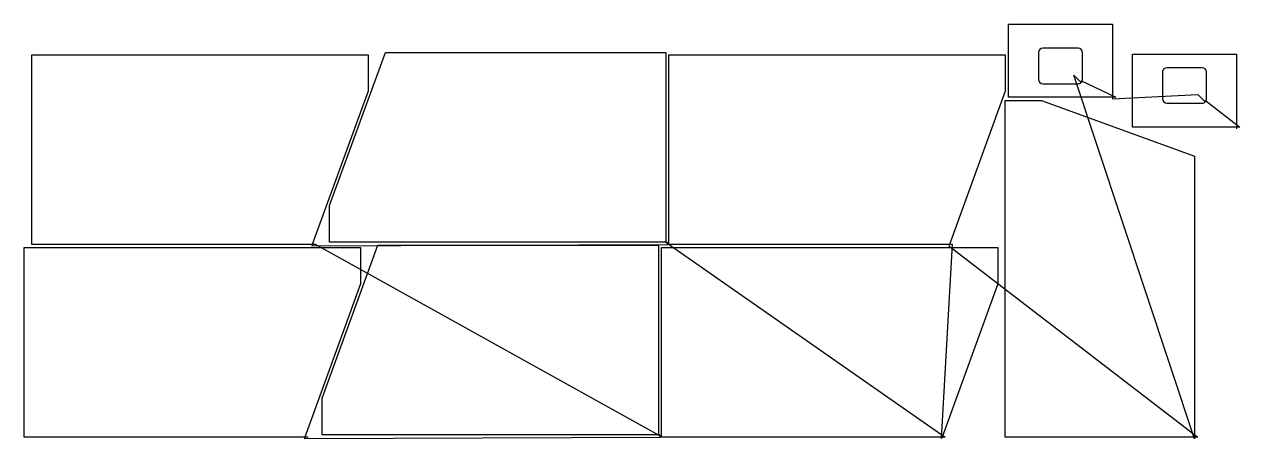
# Model space of a CAD drawing. Header units: metres. Extents: x 7 to 5844, y -2101 to -112.
import ezdxf

# ---------------------------------------------------------------- set-up
doc = ezdxf.new("R2010")
doc.units = ezdxf.units.M

msp = doc.modelspace()

# ---------------------------------------------------------------- linework, layer by layer
at = {"layer": 'TOOL_0'}
for p, q in [((4733.562, -462.169), (4733.562, -112.169)), ((4733.562, -112.169), (5233.562, -112.169)), ((5233.562, -112.169), (5233.562, -462.169)), ((5068.562, -227.169), (4898.562, -227.169)), ((42.958, -1168.292), (42.958, -258.292)), ((42.958, -258.292), (1657.958, -258.292)), ((1473.556, -982.092), (1741.074, -247.092)), ((1657.958, -258.292), (1657.958, -433.292)), ((1741.074, -247.092), (3088.556, -247.092)), ((3088.556, -247.092), (3088.556, -1157.092)), ((3103.113, -1168.293), (3103.113, -258.293)), ((3103.113, -258.293), (4718.113, -258.293)), ((4718.113, -258.293), (4718.113, -433.293)), ((4878.562, -247.169), (4878.562, -377.169)), ((5088.562, -377.169), (5088.562, -247.169)), ((5329.081, -605.554), (5329.081, -255.554)), ((5329.081, -255.554), (5829.081, -255.554)), ((5829.081, -255.554), (5829.081, -605.554)), ((5474.081, -340.554), (5474.081, -470.554)), ((5664.081, -320.554), (5494.081, -320.554)), ((5684.081, -470.554), (5684.081, -340.554)), ((4898.562, -397.169), (5068.562, -397.169)), ((5627.369, -2100.801), (5047.349, -355.956)), ((5047.349, -355.956), (5082.704, -391.311)), ((5084.864, -383.95), (5248.562, -462.169)), ((1657.958, -433.292), (1390.44, -1168.292)), ((4718.113, -433.293), (4450.595, -1168.293)), ((5233.562, -462.169), (4733.562, -462.169)), ((5233.562, -470.169), (5642.868, -449.34)), ((5248.562, -462.169), (5233.562, -462.169)), ((5233.562, -462.169), (5233.562, -470.169)), ((5642.868, -449.34), (5678.223, -484.696)), ((4717.369, -2092.801), (4717.369, -477.801)), ((4717.369, -477.801), (4892.369, -477.801)), ((4892.369, -477.801), (5627.369, -745.319)), ((5494.081, -490.554), (5664.081, -490.554)), ((5680.383, -477.335), (5844.081, -605.554)), ((5829.081, -605.554), (5329.081, -605.554)), ((5844.081, -605.554), (5829.081, -605.554)), ((5829.081, -605.554), (5829.081, -613.554)), ((5627.369, -745.319), (5627.369, -2092.801)), ((1473.556, -1157.092), (1473.556, -982.092)), ((3088.556, -1157.092), (1473.556, -1157.092)), ((3088.556, -1157.092), (3094.213, -1162.749)), ((3094.213, -1162.749), (4430.067, -2092.8)), ((7.2, -2092.799), (7.2, -1182.799)), ((7.2, -1182.799), (1622.2, -1182.799)), ((1390.44, -1168.292), (42.958, -1168.292)), ((1390.44, -1168.292), (1387.704, -1175.81)), ((1387.704, -1175.81), (3098.295, -1169.364)), ((1405.44, -1168.292), (1390.44, -1168.292)), ((3058.685, -2087.338), (1405.44, -1168.292)), ((1438.028, -1906.681), (1705.546, -1171.681)), ((1622.2, -1182.799), (1622.2, -1357.799)), ((1705.546, -1171.681), (3053.028, -1171.681)), ((3053.028, -1171.681), (3053.028, -2081.681)), ((3067.585, -2092.8), (3067.585, -1182.8)), ((3067.585, -1182.8), (4682.585, -1182.8)), ((4450.595, -1168.293), (3103.113, -1168.293)), ((4412.331, -2100.318), (4465.595, -1168.293)), ((4450.595, -1168.293), (4447.859, -1175.811)), ((4447.859, -1175.811), (5642.369, -2092.801)), ((4465.595, -1168.293), (4450.595, -1168.293)), ((4682.585, -1182.8), (4682.585, -1357.8)), ((1622.2, -1357.799), (1354.682, -2092.799)), ((4682.585, -1357.8), (4415.067, -2092.8)), ((1438.028, -2081.681), (1438.028, -1906.681)), ((1354.682, -2092.799), (7.2, -2092.799)), ((1354.682, -2092.799), (1351.946, -2100.317)), ((1351.946, -2100.317), (3062.767, -2093.953)), ((1369.682, -2092.799), (1354.682, -2092.799)), ((3053.028, -2081.681), (1438.028, -2081.681)), ((3053.028, -2081.681), (3058.685, -2087.338)), ((4415.067, -2092.8), (3067.585, -2092.8)), ((4415.067, -2092.8), (4412.331, -2100.318)), ((4430.067, -2092.8), (4415.067, -2092.8)), ((5627.369, -2092.801), (4717.369, -2092.801)), ((5642.369, -2092.801), (5627.369, -2092.801)), ((5627.369, -2092.801), (5627.369, -2100.801))]:
    msp.add_line(p, q, dxfattribs=at)
for centre, radius, start, end in [((4898.562, -247.169), 20, 90, 180), ((5068.562, -247.169), 20, 0, 90), ((5494.081, -340.554), 20, 90, 180), ((5664.081, -340.554), 20, 0, 90), ((4898.562, -377.169), 20, 180, 270), ((5068.562, -377.169), 20, 270, 315), ((5068.562, -377.169), 20, 315, 0), ((5077.047, -385.654), 8, 315, 12.2973297), ((5494.081, -470.554), 20, 180, 270), ((5664.081, -470.554), 20, 270, 315), ((5664.081, -470.554), 20, 315, 0), ((5672.566, -479.039), 8, 315, 12.2973297), ((3088.556, -1167.092), 10.001, 346.8683954, 90), ((3053.028, -2091.681), 10.001, 346.8683954, 90)]:
    msp.add_arc(centre, radius, start, end, dxfattribs=at)

doc.saveas('drawing.dxf')
